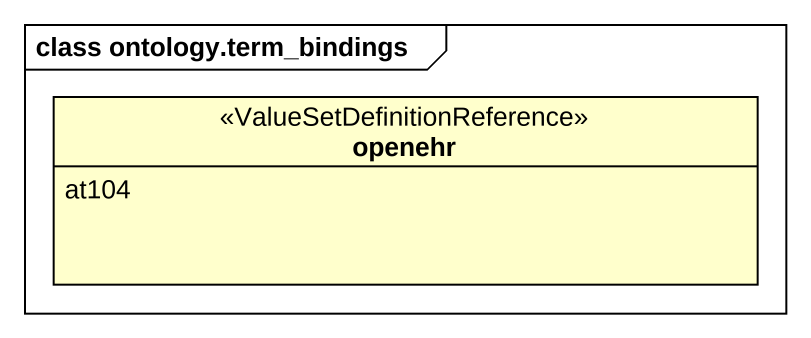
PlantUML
@startuml
mainframe class ontology.term_bindings
hide circle
hide empty members
enum openehr <<ValueSetDefinitionReference>> {
  at104
}
@enduml
